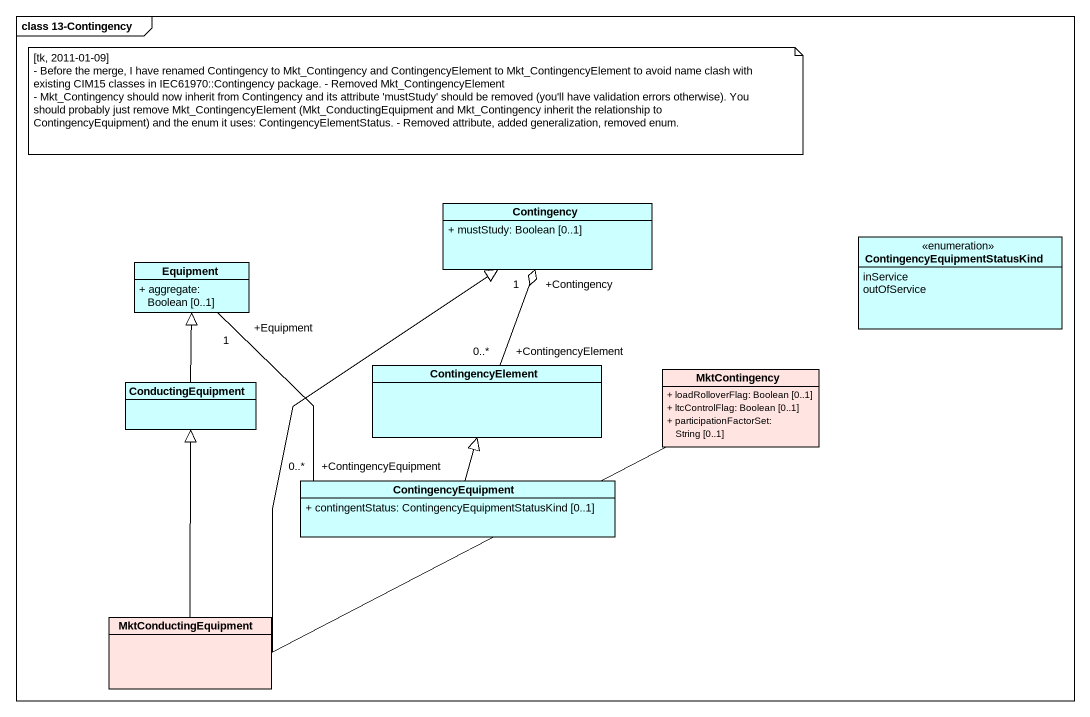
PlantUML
@startuml
mainframe class 13-Contingency
hide circle
hide empty members
skinparam classAttributeIconSize 0
class Contingency #CCFFFF {
  + mustStudy: Boolean [0..1]
}
enum "ContingencyEquipmentStatusKind" as ContingencyEquipmentStatusKi #CCFFFF {
  inService
  outOfService
}
class Equipment #CCFFFF {
  + aggregate: Boolean [0..1]
}
class ContingencyElement #CCFFFF
class MktContingency #FFE4E1 {
  + loadRolloverFlag: Boolean [0..1]
  + ltcControlFlag: Boolean [0..1]
  + participationFactorSet: String [0..1]
}
class ConductingEquipment #CCFFFF
class ContingencyEquipment #CCFFFF {
  + contingentStatus: ContingencyEquipmentStatusKind [0..1]
}
class MktConductingEquipment #FFE4E1
ContingencyElement "+ContingencyElement\n0..*" -up-o "+Contingency\n1" Contingency
MktContingency -up-|> Contingency
ConductingEquipment -up-|> Equipment
ContingencyEquipment "+ContingencyEquipment\n0..*" -up- "+Equipment\n1" Equipment
ContingencyEquipment -up-|> ContingencyElement
MktConductingEquipment -up-|> ConductingEquipment
note as N1
  [tk, 2011-01-09]
  - Before the merge, I have renamed Contingency to Mkt_Contingency and ContingencyElement to Mkt_ContingencyElement to avoid name clash with existing CIM15 classes in IEC61970::Contingency package. - Removed Mkt_ContingencyElement
  - Mkt_Contingency should now inherit from Contingency and its attribute 'mustStudy' should be removed (you'll have validation errors otherwise). You should probably just remove Mkt_ContingencyElement (Mkt_ConductingEquipment and Mkt_Contingency inherit the relationship to ContingencyEquipment) and the enum it uses: ContingencyElementStatus. - Removed attribute, added generalization, removed enum.
end note
@enduml
